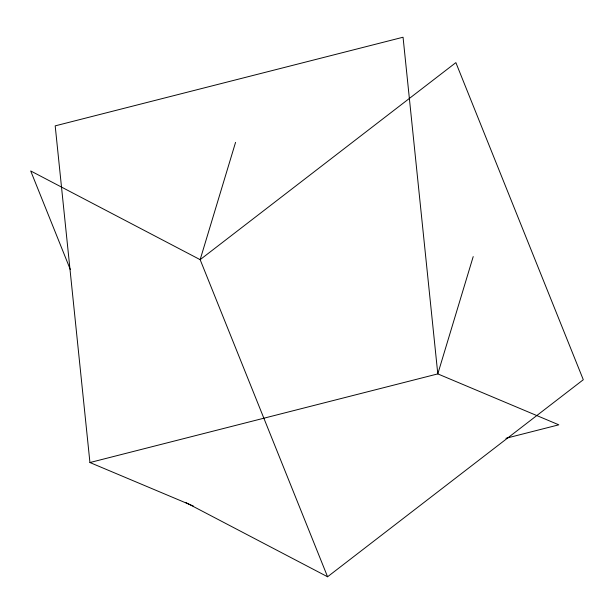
<?xml version="1.0" encoding="UTF-8"?>
<svg xmlns="http://www.w3.org/2000/svg" width="614" height="614" viewBox="0 0 614 614"><rect width="100%" height="100%" fill="white"/><g stroke="black" fill="none" stroke-linecap="round" stroke-linejoin="round"><path stroke-width="0.92" d="M235.561 142.364L200.149 259.661L327.577 576.769L583.3 379.728L455.872 62.62L200.149 259.661L30.7 170.953L70.318 269.546M473.21 256.598L437.797 373.895L89.936 462.534L55.191 125.862L403.053 37.231L437.797 373.895L558.809 424.819L505.928 438.289M89.936 462.534L193.341 506.043M185.612 502.452L327.577 576.769"/></g></svg>
